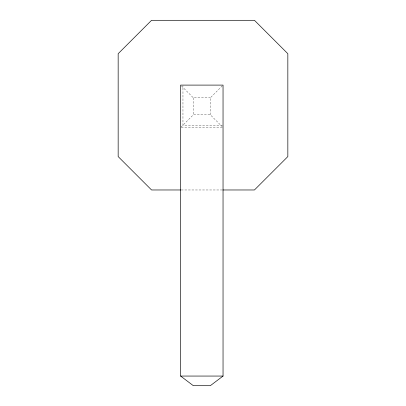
<?xml version="1.0" encoding="UTF-8"?>
<svg xmlns="http://www.w3.org/2000/svg" width="406" height="406" viewBox="0 0 406 406"><rect width="100%" height="100%" fill="white"/><g stroke="black" fill="none" stroke-linecap="round" stroke-linejoin="round"><path stroke-width="0.3" stroke-dasharray="2.03 1.52" d="M181.061 127.078L193.347 114.791L210.313 114.791L222.163 126.636M210.313 114.791L210.313 97.821L222.163 85.976M181.497 85.976L193.347 97.821L210.313 97.821M222.412 125.175L182.959 125.175L182.959 85.722M181.243 127.514L222.417 127.514M181.228 189.972L222.249 189.972M193.347 97.821L193.347 114.791"/><path stroke-width="0.61" d="M223.041 376.057L210.313 385.7L193.347 385.7L180.619 376.057L180.619 85.098L223.041 85.098L223.041 376.057L180.619 376.057M180.594 189.972L151.565 189.972L118.161 156.574L118.161 53.699L151.565 20.3L254.435 20.3L287.839 53.699L287.839 156.574L254.435 189.972L222.879 189.972"/></g></svg>
